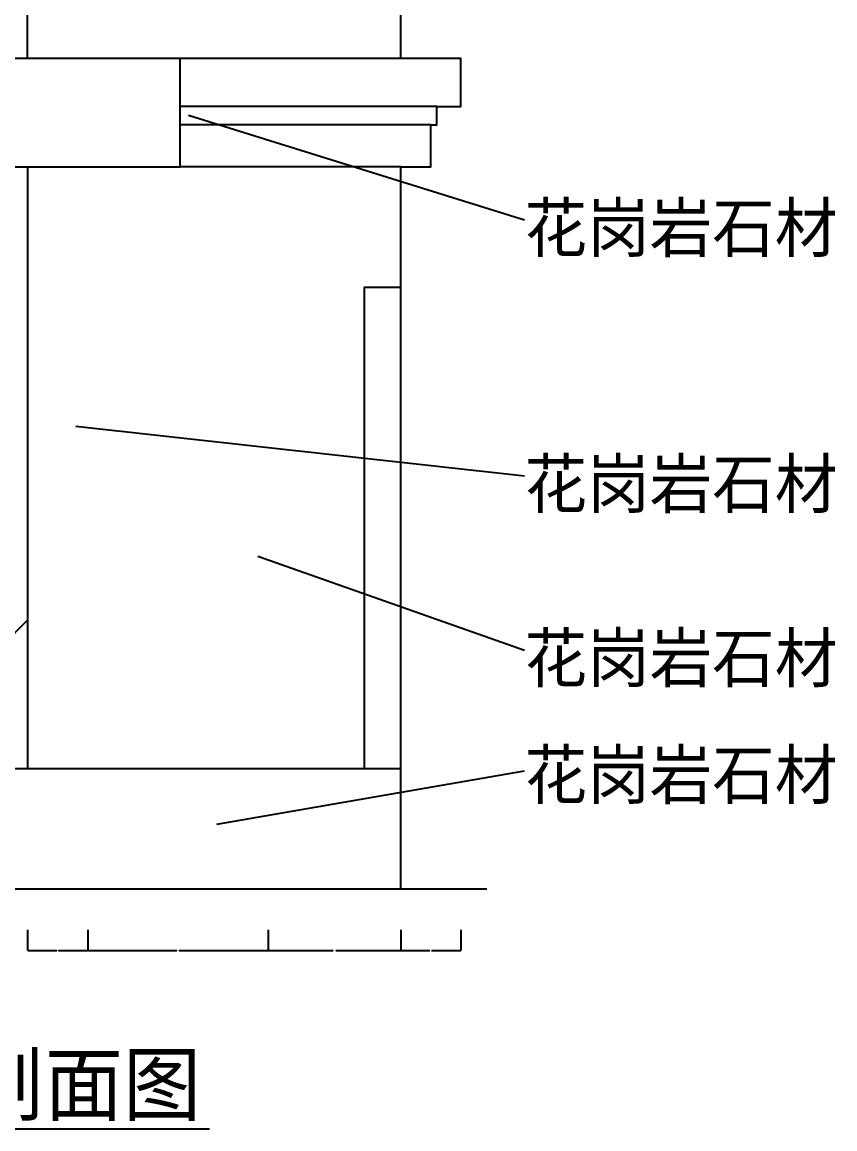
# Model space of a CAD drawing. Header units: metres. Extents: x 223 to 5375, y 130 to 7012.
# Drawn here: x 4349 to 5361, y 130 to 1509 of the extents above; entities that cross this region are included whole.
import ezdxf

# ---------------------------------------------------------------- set-up
doc = ezdxf.new("R2010")
doc.units = ezdxf.units.M
for name, color, linetype in [('2', 2, 'Continuous'), ('3', 3, 'Continuous'), ('4', 4, 'Continuous'), ('DIM', 3, 'Continuous'), ('TEXT', 3, 'Continuous')]:
    doc.layers.add(name, color=color, linetype=linetype)
doc.dimstyles.get("Standard").update_dxf_attribs({"dimtxt": 2.5, "dimasz": 2.5, "dimexe": 1.25, "dimexo": 0.625, "dimtad": 1, "dimcen": 2.5, "dimazin": 3, "dimtfac": 1, "dimtmove": 0, "dimatfit": 3})

# ---------------------------------------------------------------- blocks, each defined once
blk = doc.blocks.new('*D47')
for p, q in [((4430.44, 377.44), (4430.44, 351.94)), ((4655.44, 377.44), (4655.44, 351.94)), ((4430.69, 351.94), (4541.44, 351.94)), ((4544.44, 351.94), (4655.19, 351.94))]:
    blk.add_line(p, q)
at = {"layer": 'Defpoints'}
for p in [(4430.44, 377.44), (4655.44, 377.44), (4430.44, 351.94)]:
    blk.add_point(p, dxfattribs=at)
at = {"layer": 'DIM', "insert": (4542.94, 351.94), "char_height": 1, "attachment_point": 5}
blk.add_mtext('150', dxfattribs=at)
blk = doc.blocks.new('*D48')
for p, q in [((4355.44, 377.44), (4355.44, 351.94)), ((4430.44, 377.44), (4430.44, 351.94)), ((4355.69, 351.94), (4391.94, 351.94)), ((4393.94, 351.94), (4430.19, 351.94))]:
    blk.add_line(p, q)
at = {"layer": 'Defpoints'}
for p in [(4355.44, 377.44), (4430.44, 377.44), (4355.44, 351.94)]:
    blk.add_point(p, dxfattribs=at)
at = {"layer": 'DIM', "insert": (4392.94, 351.94), "char_height": 1, "attachment_point": 5}
blk.add_mtext('50', dxfattribs=at)
blk = doc.blocks.new('*D50')
for p, q in [((4820.44, 377.44), (4820.44, 351.94)), ((4895.44, 377.44), (4895.44, 351.94)), ((4820.69, 351.94), (4856.94, 351.94)), ((4858.94, 351.94), (4895.19, 351.94))]:
    blk.add_line(p, q)
at = {"layer": 'Defpoints'}
for p in [(4820.44, 377.44), (4895.44, 377.44), (4820.44, 351.94)]:
    blk.add_point(p, dxfattribs=at)
at = {"layer": 'DIM', "insert": (4857.94, 351.94), "char_height": 1, "attachment_point": 5}
blk.add_mtext('50', dxfattribs=at)
blk = doc.blocks.new('*D51')
for p, q in [((4655.44, 377.44), (4655.44, 351.94)), ((4820.44, 377.44), (4820.44, 351.94)), ((4655.69, 351.94), (4736.44, 351.94)), ((4739.44, 351.94), (4820.19, 351.94))]:
    blk.add_line(p, q)
at = {"layer": 'Defpoints'}
for p in [(4655.44, 377.44), (4820.44, 377.44), (4655.44, 351.94)]:
    blk.add_point(p, dxfattribs=at)
at = {"layer": 'DIM', "insert": (4737.94, 351.94), "char_height": 1, "attachment_point": 5}
blk.add_mtext('110', dxfattribs=at)

msp = doc.modelspace()

# ---------------------------------------------------------------- hatches: boundary and pattern name
at = {"layer": 'DIM'}
h = msp.add_hatch(dxfattribs=at)
h.set_pattern_fill('ANSI33', scale=200)
h.paths.add_polyline_path([(4355.44, 1328.48), (4325.44, 1328.48), (4325.44, 578.48), (4355.44, 578.48)])
h.paths.add_polyline_path([(4820.44, 428.48), (4820.44, 578.48), (4325.44, 578.48), (4325.44, 428.48)])

# ---------------------------------------------------------------- linework, layer by layer
at = {"layer": '2'}
msp.add_line((4000.44, 428.48), (4927.85, 428.48), dxfattribs=at)
at = {"layer": '3'}
for p, q in [((4865.44, 1403.48), (4545.44, 1403.48)), ((4857.94, 1380.98), (4545.44, 1380.98)), ((4820.44, 1328.48), (4545.44, 1328.48))]:
    msp.add_line(p, q, dxfattribs=at)
at = {"layer": '4'}
for p, q in [((4355.44, 1463.48), (4355.44, 4232.74)), ((4820.44, 1463.48), (4325.44, 1463.48)), ((4545.44, 1328.48), (4545.44, 1463.48)), ((4325.44, 1328.48), (4545.44, 1328.48)), ((4355.44, 1328.48), (4355.44, 578.48)), ((4325.44, 578.48), (4820.44, 578.48))]:
    msp.add_line(p, q, dxfattribs=at)
msp.add_lwpolyline([(4820.44, 428.48), (4820.44, 1328.48), (4857.94, 1328.48), (4857.94, 1380.98), (4865.44, 1380.98), (4865.44, 1403.48), (4895.44, 1403.48), (4895.44, 1463.48), (4820.44, 1463.48), (4820.44, 1538.48), (4760.44, 1538.48), (4760.44, 1583.48), (4715.44, 1583.48, 0.28), (4655.44, 1643.48), (4655.44, 4232.74)], format="xyb", dxfattribs=at)
msp.add_lwpolyline([(4775.44, 578.48), (4775.44, 1178.48), (4820.44, 1178.48)], dxfattribs=at)
at = {"layer": 'TEXT'}
msp.add_line((4288.48, 129.5), (4582.36, 129.5), dxfattribs=at)

# ---------------------------------------------------------------- texts
for s, height, p in [('花岗岩石材', 60, (4974.68, 1222.55)), ('花岗岩石材', 60, (4974.68, 903.45)), ('花岗岩石材', 60, (4974.68, 686.38)), ('花岗岩石材', 60, (4974.68, 540.85)), ('剖面图', 75, (4279.28, 147.44))]:
    msp.add_text(s, height=height, dxfattribs=at).set_placement(p)

# ---------------------------------------------------------------- dimensions: what is measured, and where the dimension line sits
at = {"layer": 'DIM'}
for base, p1, p2, text, picture, middle in [((4355.44, 351.94), (4355.44, 377.44), (4430.44, 377.44), '50', '*D48', (4392.94, 351.94)), ((4430.44, 351.94), (4430.44, 377.44), (4655.44, 377.44), '150', '*D47', (4542.94, 351.94)), ((4655.44, 351.94), (4655.44, 377.44), (4820.44, 377.44), '110', '*D51', (4737.94, 351.94)), ((4820.44, 351.94), (4820.44, 377.44), (4895.44, 377.44), '50', '*D50', (4857.94, 351.94))]:
    dim = msp.add_linear_dim(base=base, p1=p1, p2=p2, text=text, dimstyle='Standard', dxfattribs=at)
    dim.commit()
    dim.dimension.update_dxf_attribs({"geometry": picture, "text_midpoint": middle})

# ---------------------------------------------------------------- leaders
for points in [[(4555.79, 1392.99), (4974.68, 1262.39)], [(4415.44, 1005.15), (4974.68, 943.29)], [(4642.6, 843.08), (4974.68, 726.23)], [(4591.15, 509.11), (4974.68, 575.54)]]:
    msp.add_leader(points, dimstyle='Standard', dxfattribs=at)

doc.saveas('drawing.dxf')
